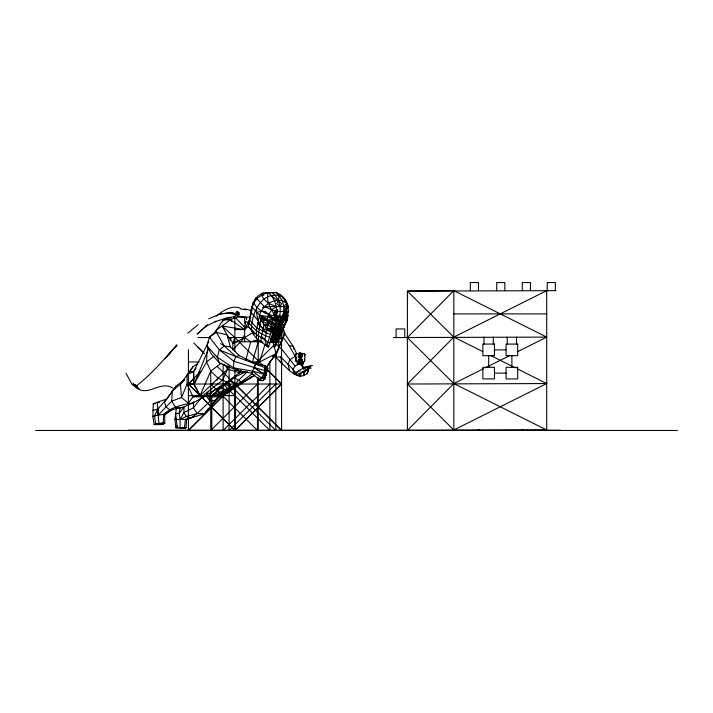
<?xml version="1.0" encoding="UTF-8"?>
<svg xmlns="http://www.w3.org/2000/svg" width="713" height="713" viewBox="0 0 713 713"><rect width="100%" height="100%" fill="white"/><g stroke="black" fill="none" stroke-linecap="round" stroke-linejoin="round"><path stroke-width="1.07" d="M275.592 342.926L276.715 342.454C283.747 326.483 299.175 302.856 275.895 292.446L262.634 293.159C249.612 298.72 251.359 314.727 248.24 326.331L244.657 329.593L234.853 329.593M281.243 317.098L283.801 314.495L284.032 309.923L286.171 311.251L286.653 312.918L286.198 314.415L282.713 318.88L280.779 318.978L281.1 319.879L279.443 321.741L276.386 321.536L270.156 319.54M295.387 354.619L296.572 353.621L295.387 354.619L295.77 361.206L299.059 362.962L301.349 362.962L304.638 361.206L305.012 354.619L303.836 353.621L305.012 354.619M172.956 408.594L164.774 415.055L164.774 423.397L161.922 424.591L154.133 424.591L152.876 416.383L153.242 403.736L166.699 399.004L176.049 386.125L184.275 379.779M286.109 318.506C284.719 328.782 278.498 338.265 274.149 347.436L279.763 329.825L277.767 327.294M276.065 327.098L277.188 328.533L280.423 324.094L285.699 319.451L286.733 303.31L282.348 296.599C262.027 289.202 251.172 313.141 251.555 329.896C253.668 338.63 262.322 342.115 268.373 347.436L273.979 329.825L271.501 326.67L263.364 324.335L263.516 319.682L262.348 316.216M274.781 322.989L274.149 333.194L272.749 333.14L272.767 332.427L275.343 333.577L275.94 333.194L276.546 327.615L275.61 333.14L276.109 332.427M304.638 361.206L304.594 358.853M254.55 375.591L250.04 378.291L211.779 395.644L203.82 396.838L193.08 402.907C182.804 404.324 171.352 407.168 163.58 414.387L163.33 422.925L158.063 424.591M232.723 349.513L232.91 343.015L227.055 334.834L222.135 326.073L230.299 319.718L235.299 317.641M275.485 311.18L264.461 306.697L255.869 297.722L252.188 307.223L259.514 315.351L275.129 324.094L277.188 328.533L278.738 321.715L277.936 317.445L276.296 314.495L277.669 309.923L275.066 311.251L273.935 314.415L275.851 318.88L277.758 318.978M272.749 333.14L274.184 333.14L273.507 332.721L273.195 336.242L270.592 341.866M193.678 401.615L193.41 407.791L197.198 413.54L204.64 413.798L216.859 398.317M281.225 317.142L281.1 319.879L278.738 321.715L276.974 318.39M237.251 312.749L235.745 312.677M176.307 408.531L174.979 419.315L175.763 427.729L186.031 427.8L186.663 419.458L188.446 418.139M264.683 317.401L267.313 319.451L267.544 316.492L271.644 309.888L276.252 306.492L288.533 306.697L281.706 317.793M276.163 324.379L275.343 333.577L272.455 332.935M177.332 425.67L177.145 427.755L175.692 413.326L179.159 413.406L183.981 406.954L183.901 412.595L180.104 419.458L180.131 427.8M299.897 361.126L300.155 360.742L299.389 360.787M267.045 321.599L268.792 322.757L272.589 323.239L275.004 325.297L272.384 330.208L266.974 328.595L267.883 323.72L266.947 320.832L269.291 319.798M276.555 326.278L275.931 328.64L270.931 326.67L271.778 321.643L263.516 319.682L260.646 319.682L259.514 315.351C262.42 305.788 272.108 298.738 282.232 300.681L286.733 303.31L283.899 306.492L284.086 311.501L282.482 316.073L280.77 316.59L281.787 317.686L281.1 319.879L278.587 321.536M202.884 395.644L222.634 380.136L227.616 369.111L227.928 365.822M219.916 395.679L204.64 413.798L185.344 419.494L184.462 427.827L179.623 427.729M277.598 318.8L275.129 324.094L280.423 324.094L281.323 318.658L287.963 315.351L287.437 319.682L282.072 328.978L276.439 328.978L275.762 330.333L272.963 328.978L269.764 329.272L267.99 330.181M277.705 319.424L277.972 317.08L280.521 318.248L281.787 317.686L279.754 315.235C281.483 307.009 278.792 297.713 272.072 292.446L270.04 292.678L272.072 292.446M268.765 346.197L266.858 345.841L271.288 331.955L267.33 328.978L260.646 319.682L258.302 335.787L258.632 340.279M272.633 292.678L275.895 292.446L278.997 295.69L278.409 300.681L276.751 303.649L280.075 306.492L281.688 303.649L271.35 295.69L268.24 292.446L261.591 295.182L256.912 298.569L253.775 303.141C258.445 310.752 266.635 314.513 275.147 316.073L277.188 328.533L280.797 321.536L288.81 311.269L287.695 311.376L286.269 314.451L282.482 316.073M276.965 336.117L274.238 338.203L270.307 338.203L271.421 339.263L272.981 339.263L274.238 338.203L275.12 334.477L277.072 331.777L277.856 326.67L280.049 325.993L281.751 324.335L284.558 319.682L287.437 319.682L279.968 334.896M299.255 360.172L300.351 360.439M299.915 356.741C301.563 355.974 299.398 355.038 300.458 355.93M231.306 317.784L223.133 320.057L216.752 329.709L216.387 332.347L224.301 346.001L235.994 356.616L265.236 367.748L267.562 369.459L266.305 370.617M287.482 312.793L287.695 311.376M281.822 318.916L282.152 316.679M282.713 318.88L284.032 309.923M282.651 320.333L280.797 321.536L278.738 321.715L278.979 320.11M251.012 315.128L251.333 313.096M251.653 311.055L253.213 301.813M279.514 335.787L279.211 337.641L277.009 341.081M299.478 363.3L296.189 361.206L295.806 354.619M259.291 379.61L258.676 379.236L258.382 380.35C263.65 378.451 264.434 371.553 265.405 366.74L265.022 365.573L255.807 363.648L239.274 355.6L230.397 346.981L227.055 334.834L216.387 332.347L209.417 337.089L206.868 345.921L211.324 353.862L219.337 362.872L235.7 369.86L251.591 373.264L259.835 379.851L263.204 380.599L265.379 377.756L263.632 373.986L254.122 367.498L233.819 361.233L219.337 349.905L209.417 337.089L214.488 332.668L216.752 329.709L222.135 326.073L244.657 329.593L250.682 317.16L234.853 317.16L234.853 351.785M180.131 407.649L179.159 413.406L180.104 419.458L186.663 419.458L193.856 416.793M266.858 345.841L264.835 339.851L266.831 330.208L267.33 328.978L273.605 328.978M278.738 321.715L277.981 319.879L278.373 317.686L277.25 316.073M301.715 356.741L302 355.814M301.884 356.117L301.554 356.741L301.751 356.037M278.373 317.686L280.913 316.59L279.443 321.741L277.428 318.978L267.544 316.492L259.514 315.351L256.35 330.707L256.564 338.443M264.986 312.793L265.254 311.376L261.27 311.269L256.662 312.428C256.84 320.387 260.958 327.16 266.19 332.846L270.485 334.459M282.339 321.599C277.794 327.891 278.943 336.803 272.624 341.866L270.423 341.946L272.018 341.072M268.24 292.446C265.726 300.289 270.334 307.74 274.14 314.308M262.607 321.902L260.922 320.529L261.867 316.287M275.851 318.88L277.669 309.923M276.733 318.916L277.188 316.679M274.55 346.197L275.637 345.841L276.047 343.889M301.688 356.037L301.751 355.555M281.341 332.231L280.975 333.889L278.373 337.249M265.022 368.657L265.236 367.748L267.027 371.482L265.486 373.755M264.657 376.892L266.207 374.619L264.487 371.5L264.942 369.548L266.733 372.596L264.773 370.555L254.122 367.507L251.591 373.264L251.912 372.534M279.255 334.459L281.02 332.846L282.072 328.978L280.057 331.955L275.637 345.841M272.384 330.208L271.493 332.721L272.384 330.208C266.332 331.385 260.548 328.176 257.669 322.891L259.808 324.335M252.304 306.991L251.012 312.401L258.106 320.529M208.356 347.195L207.037 352.534L194.07 384.022L200.103 395.644L227.616 369.111L239.488 372.801L244.488 371.74M300.458 361.553L301.091 361.536M304.594 354.619L304.549 356.215M263.498 379.485L263.204 380.599L258.382 380.35L260.129 378.728M264.773 370.555L266.207 374.619L265.913 375.733L254.122 367.507L255.807 363.648M267.856 368.345L265.191 366.099L264.781 366.473L265.022 365.573L267.856 368.345L267.562 369.459L265.405 366.74M254.069 333.934L248.24 326.331L249.327 322.258M245.887 359.833L250.682 341.777L258.249 339.575M271.573 336.162L275.557 336.09L279.362 332.231L282.999 321.296M230.397 346.981L224.301 346.001L219.337 349.905L217.305 357.266L219.337 362.872M282.464 322.811L280.316 329.442L275.53 332.721L276.225 330.208L281.02 326.928M254.354 340.707L260.833 340.707L258.222 341.777L252.455 361.954L259.594 361.954L275.824 353.773L284.915 333.96L283.311 328.042M282.749 327.918L280.726 327.918L279.888 330.707L281.35 330.707L282.749 327.918L281.279 325.288M157.252 411L157.831 409.075L157.306 402.444L159.418 402.444M273.284 356.785L275.28 356.963L276.368 353.728M265.111 343.907L259.594 361.954L258.07 364.673M300.841 355.056L301.198 354.388M279.015 330.297L281.02 332.846L284.505 324.78L280.352 324.78L280.993 322.757L281.287 323.72L279.665 324.165M299.433 354.602L299.906 354.486L299.594 354.896M279.362 332.231L280.726 327.918M282.874 328.167L283.311 337.57L275.28 356.963L280.69 356.972L293.088 369.263L295.334 372.275L295.396 373.576L299.478 376.33L300.316 376.348L301.278 373.523L299.21 373.594L300.316 376.348L303.578 375.591L307.125 373.701L308.649 369.503L305.69 370.092C311.118 368.443 303.765 380.394 309.032 368.282L311.207 368.122M272.624 341.866L272.981 339.263L277.357 334.976M208.446 348.541L207.037 352.534L206.547 361.954L194.07 384.022L193.606 371.633L208.784 341.465M232.875 343.167L234.862 337.57L222.135 326.073M250.682 317.16L248.694 322.579C253.792 329.78 261.297 334.549 269.594 337.249M278.952 333.319L277.945 335.983L274.416 339.771M275.53 332.721L275.824 331.661M222.349 321.982L223.133 320.057L230.299 319.718L244.657 329.593M197.448 363.701L193.045 366.598L180.478 384.209L181.476 397.551L188.339 403.112L193.045 396.838L200.103 395.644L210.736 371.027L221.422 363.202M301.875 355.947L302 355.76M254.122 367.498L255.495 364.379M277.82 329.094L280.057 331.955L283.302 328.595L285.013 322.891L285.316 324.335L281.751 324.335L278.257 331.099L280.138 331.099M269.764 329.272L270.931 326.67L275.004 325.297L276.181 325.743M239.274 355.6L235.994 356.616L233.819 361.233L233.525 367.792L235.7 369.86L238.481 369.895M301.59 354.896L301.947 354.584M278.123 339.851L279.897 336.179M298.524 354.673L298.595 355.056M278.997 295.69L282.232 300.681L283.899 306.492L286.341 309.888L284.086 311.501L276.439 311.501L276.252 306.492L268.418 303.31L263.667 298.934L261.591 295.182L262.634 293.159L265.958 293.275M208.16 392.168L205.656 395.644L227.091 381.99L239.488 372.801L240.941 370.092M287.963 315.351L285.699 319.451L285.432 318.533M215.281 332.329L216.752 329.709M300.458 356.874L298.747 359.762L302.134 359.762L300.458 356.874L300.458 359.762L300.405 357.07L300.298 358.612A3.69 3.512 -90 0 0 300.378 359.379L300.405 359.602M299.308 363.924L294.986 366.001L293.088 369.263L293.622 373.701L296.002 374.958M229.916 340.44L231.591 337.57M280.049 325.993L281.653 323.265M300.449 356.152L300.36 355.76M266.493 367.32L269.862 361.954L276.234 354.129L272.589 340.814M189.64 371.972L193.045 366.598M300.503 361.643L300.993 361.304M195.968 368.113L193.606 371.633L187.082 374.628L187.082 384.164L181.476 397.551L171.673 401.143L158.215 415.055L152.876 416.383M266.609 367.302L275.824 353.773L275.824 430.465L229.096 384.022M204.64 413.798L208.223 408.647M273.302 340.279L276.323 340.279L277.598 338.488M166.699 399.004L157.831 409.075L154.534 415.857L155.639 424.11L154.133 424.591M216.921 380.02L218.169 378.291L227.091 381.99L234.105 377.498L245.539 371.794M236.529 318.007L233.507 316.902L234.336 316.42L244.078 326.652L245.058 325.324L245.949 321.224L247.571 322.454M277.482 336.777L276.207 338.443L276.323 340.279M300.146 356.741L301.412 356.741L301.18 355.546L301.251 356.553L300.583 356.224M300.512 356.34L298.881 356.741L298.685 355.537L299.086 355.805M176.049 386.125L164.445 402.159L166.147 407.025L169.302 409.503L173.295 409.333L182.822 407.373L193.08 402.907M201.289 397.827L193.41 407.791L183.901 412.595L186.289 416.454L190.594 418.023L197.198 413.54L209.987 401.205L214.631 400.456L219.782 396.838L223.445 395.644L251.52 376.838M251.404 376.624L250.04 378.291L242.242 382.498M282.999 322.053L280.69 323.72M176.869 345.092C164.088 359.245 151.691 374.173 136.495 385.786L133.01 384.004L137.351 386.098L133.01 384.004M277.776 324.094L278.115 324.54L286.225 316.492M271.002 340.591L271.359 341.046L273.07 340.591L277.945 335.983L277.722 333.889L278.952 333.889M301.822 355.707L302.339 355.529M184.444 379.869L180.478 384.209L172.341 390.84L171.673 401.143L175.674 407.613L182.822 407.373M211.761 404.556L219.114 396.473M308.515 368.799L310.815 366.313L306.643 367.498L307.891 368.371M268.792 322.757L267.883 323.72L260.922 320.529M266.876 369.307L281.582 384.022L234.853 430.465L188.41 384.022L200.718 371.206M232.794 349.914L244.657 337.57L252.589 332.686L254.327 333.737M517.068 368.728L546.711 383.549L453.825 430.001L407.381 384.022L453.825 337.106L546.711 290.663L546.711 430.001L407.381 430.465L407.381 291.127L556.006 290.663M407.381 430.465L453.825 383.549L483.467 368.728M188.41 349.762L188.41 430.465L247.313 371.633M193.865 378.594L188.41 384.022L235.138 430.465L281.582 384.022L266.787 369.307M208.713 395.644L214.185 390.216L221.244 387.952L227.126 390.216L214.836 395.644M255.102 363.888L276.591 342.543M281.582 337.57L277.357 341.777L281.582 341.777M188.41 430.465L224.238 394.85M257.464 384.022L210.736 430.465L210.736 371.027L206.547 361.954L214.203 356.081M269.862 384.022L223.133 430.465L223.133 364.022M275.824 384.022L229.096 430.465L229.096 366.01M207.652 324.691L197.073 334.156L206.797 325.502L205.335 326.518L216.155 321.233L215.005 321.777L227.572 317.606L233.917 316.902M262.019 376.999L262.473 376.571L265.084 378.87L261.716 378.122L252.509 371.188L233.525 367.792L217.305 357.266L206.868 345.921M264.951 375.778L266.207 374.619M231.244 313.577L231.342 313.123M227.091 381.99L211.779 395.644L209.007 396.838L209.987 401.205L206.378 396.187M272.518 356.589L275.824 353.773M187.76 333.212L198.116 324.682M266.831 330.208L271.288 331.955L273.979 329.825M234.336 316.42L235.646 315.413L246.546 317.793L246.582 319.576M222.768 393.015L217.893 395.644L241.11 381.99L252.616 373.46M216.226 316.144C222.919 310.832 231.716 304.487 240.575 308.337M223.445 395.644L230.611 390.457M234.185 387.872L236.876 385.929M300.841 354.896L300.592 354.334L300.726 355.279M279.193 337.57L283.311 337.57L289.193 345.6L295.093 356.313L289.959 359.682L288.097 364.45L289.469 370.671L293.622 373.701L304.398 367.427L312.508 365.404M279.754 315.235L277.66 316.59L277.428 318.978L277.972 317.08L277.981 319.879M220.673 395.644L255.004 374.886M299.326 359.53C299.968 358.095 300.057 360.074 300.316 357.828M276.439 328.978L277.375 329.272L278.257 331.099M224.711 391.963L236.404 385.653M238.347 384.601L240.299 383.549M297.882 372.231L295.396 373.576L296.742 374.931L300.316 376.348M303.292 369.307L309.424 366.001M222.714 384.779L229.844 380.956L236.368 384.779M155.113 424.591L158.883 423.397L158.215 415.055L163.58 414.387L173.295 409.333M300.414 353.033L297.838 353.693L299.986 353.033L302.562 353.693L299.986 353.033M232.884 343.604L244.657 337.57L250.682 341.777M485.446 367.739L509.947 355.493M517.691 351.625L546.711 337.106L453.825 290.663L407.381 291.127L453.825 337.106L482.853 351.625M477.264 430.465L479.198 429.493M299.478 359.45L300.289 359.397M255.334 310.975L257.161 310.119M262.634 307.553L264.461 306.697L276.252 306.492L274.585 300.681L271.35 295.69M272.981 339.263L277.803 337.641M218.445 387.498L225.549 384.45L231.743 387.498M208.713 318.854L220.228 313.943L230.165 312.811L220.228 313.943M242.607 338.399L244.657 337.57L243.293 335.876M273.908 339.263L275.655 338.586M300.922 362.962L304.103 361.892M271.421 339.263L274.238 338.203M276.448 337.641L273.819 338.63L276.056 341.474M265.869 293.159L266.956 292.829M197.198 413.54L186.289 416.454L180.104 419.458L174.979 419.315M297.437 374.753L296.742 374.931L309.032 368.282L306.643 367.498M272.589 323.239L273.489 323.025L271.778 321.643M158.883 423.397L164.774 423.397L163.33 422.925L155.639 424.11L163.429 424.11M307.713 366.928L304.398 367.427L300.111 364.334L301.688 365.181L302.873 368.247M273.952 292.651L275.895 292.446L280.806 295.182L284.612 298.934L286.002 302.33L284.933 300.824M302.071 355.537L302.553 355.662M304.255 353.621L302.143 353.693M272.562 336.964L275.869 336.358L275.12 334.477L273.034 334.21M301.519 361.028L300.405 360.716L301.537 361.028M284.291 311.314L286.171 311.251L285.539 315.583L283.186 315.663M284.282 312.998L286.653 312.918M283.801 314.495L286.198 314.415M283.997 317.347L281.136 317.445M185.344 419.494L186.61 419.458M298.266 353.693L296.145 353.621M200.103 395.644L193.606 384.066L187.082 384.164L193.045 396.838L203.82 396.838M272.803 322.178L269.38 320.921L268.15 324.78L263.997 324.78L261.092 337.641L261.101 341.946L263.115 341.946M407.381 384.022L546.711 383.549M153.767 410.367L152.939 410.367L157.831 409.075L158.277 415.055M453.825 313.889L546.711 313.889M265.254 311.376L272.999 318.114L274.612 318.114M283.257 320.529L286.073 320.529L284.986 318.782M268.489 323.72L267.883 323.72L275.004 325.297M279.095 328.595L283.302 328.595M280.316 329.442L282.749 329.442M281.787 330.208L276.225 330.208M276.065 335.983L277.945 335.983L275.797 335.6M546.711 337.106L393.451 337.57M197.982 337.57L210.264 337.57M228.16 337.57L244.657 337.57M234.853 341.777L261.448 341.777M271.778 341.777L276.421 341.777M270.423 341.946L276.457 341.946M494.465 349.878L506.078 349.878M300.155 354.334L301.528 354.388M274.122 355.707L275.771 355.707M299.264 356.553L299.665 356.553M298.382 357.124L298.364 355.546M301.483 358.862L300.717 359.12L301.385 358.862M301.43 359.049L300.966 359.12M301.162 359.299L300.619 359.548M301.376 359.299L300.913 359.299M300.815 359.405L301.546 359.432M298.301 359.922L302.472 359.922L302.472 361.892L298.301 361.892L298.301 359.922L298.373 361.892M301.929 360.145L300.636 360.377M299.968 360.377L299.308 360.127M298.301 360.511L302.401 360.511M298.301 361.206L302.401 361.206M188.41 361.954L199.025 361.954M188.41 371.633L193.606 371.633L193.606 384.066M494.465 373.104L506.078 373.104M188.41 384.022L281.582 384.022M188.41 395.644L235.138 395.644M209.007 396.838L219.782 396.838M153.242 403.736L155.354 403.736M158.215 415.055L157.831 409.075L158.224 415.046L158.83 415.055M175.763 427.729L186.031 427.8L184.934 427.755M128.26 430.233L560.703 430.233M35.65 430.465L677.35 430.465M182.564 427.729L186.031 427.8M276.929 311.314L275.066 311.251L274.193 315.583L276.51 315.663M273.997 312.918L276.341 312.998M273.935 314.415L276.296 314.495M275.102 317.347L277.936 317.445M261.591 295.182L263.757 295.298M232.251 313.658L239.301 314.281L231.128 313.631L230.976 313.069L238.614 314.023L230.976 313.069M232.884 312.606L230.789 312.401L230.905 312.936M240.504 308.889L246.074 309.754M244.372 308.907L251.368 310.476M289.193 345.6L293.159 346.313L296.67 353.746M244.078 326.652L245.869 326.991M237.857 316.1L246.546 317.793M241.662 316.456L246.609 317.437M270.04 320.912L267.161 320.333L263.507 316.777M275.984 316.242L279.514 316.973M265.548 320.146L263.516 319.682L261.502 318.158M232.09 313.283L234.319 313.809M252.509 371.188L263.632 373.986M269.808 342.926L267.936 342.454L261.332 336.179M300.093 361.224L299.906 360.716M172.822 388.068C159.605 379.824 147.439 398.514 134.998 386.526L139.08 388.638L132.27 384.708L125.996 373.389M300.387 354.334L300.244 355.056L300.2 354.334M265.165 327.927L266.974 328.595M219.337 349.905L235.994 356.616M266.19 332.846L256.725 327.918L249.318 319.789M490.597 355.493L515.089 367.739M546.711 430.001L453.825 383.549L407.381 337.57L453.825 290.663L453.825 430.001M521.773 429.493L523.707 430.465M134.285 384.619L136.744 385.885M135.96 385.412L137.582 386.286M163.58 414.387L164.774 415.055M299.594 355.546L299.816 356.741M278.115 324.54L276.386 321.536L267.544 316.492L267.313 319.451M264.835 339.851L256.038 334.263L248.24 326.331M263.552 377.935L265.084 378.87M274.612 337.695L277.241 339.317M241.11 381.99L234.105 377.498L211.779 395.644L211.779 430.465M220.62 343.604L224.301 346.001M265.138 323.943L267.669 325.993M251.555 329.896L253.062 331.144M289.469 370.671L275.28 356.963M210.736 371.027L218.169 378.291M294.086 373.077L295.36 374.325M234.853 337.57L262.892 365.439M197.759 346.866L203.205 352.284M281.582 331.59L281.582 430.465L217.162 366.322M223.133 384.022L269.862 430.465L269.862 361.954M210.736 384.022L257.464 430.465L257.464 377.525M237.447 386.33L281.582 430.465M193.802 342.962L204.578 353.746M272.999 318.114L276.386 321.536M279.131 346.741L282.972 350.653L294.986 366.001M301.813 354.53L301.59 355.056M231.663 321.42L230.299 319.914M263.222 375.038L265.379 377.756M275.423 318.114L275.851 318.658M275.271 329.709L275.762 330.333M269.042 329.094L271.288 331.955M274.541 337.641L277.179 341.001M271.911 337.739L272.321 338.265M279.648 360.84L282.232 364.272L280.69 356.972M273.721 340.181L278.899 347.124L278.382 338.63M280.806 295.182L283.319 298.569M284.915 333.96L293.159 346.313L293.916 349.192M265.102 368.55L267.027 371.482M224.809 364.637L227.616 369.111M286.501 303.203L288.533 306.697M279.87 328.087L281.35 330.707M295.093 356.313L296.145 358.211M237.928 369.949L239.488 372.801M302.401 355.849L302.071 356.741L302.66 356.741L302.597 356.099M280.138 319.718L280.797 321.536M268.81 314.451L269.461 316.34M279.763 329.825L280.057 331.955M299.014 355.689L299.086 356.741M299.603 355.823L299.612 356.553M555.356 290.663L555.356 282.535L547.227 282.535L547.227 290.663M530.445 290.663L530.445 282.535L522.317 282.535L522.317 290.663M516.524 337.106L516.524 344.076M511.881 355.689L511.881 367.302M507.237 337.106L507.237 344.076M504.849 290.663L504.849 282.535L496.72 282.535L496.72 290.663M493.307 337.106L493.307 344.076M488.663 355.689L488.663 367.302M484.011 337.106L484.011 344.076M478.441 290.663L478.441 282.535L470.313 282.535L470.313 290.663M404.734 337.57L404.734 328.934L396.098 328.934L396.098 337.57M302.784 363.3L302.784 364.165M301.332 354.334L301.341 355.056M298.524 354.504L298.64 355.056M298.382 355.93L298.435 357.124M297.758 363.3L297.758 364.165M258.222 341.777L258.222 365.216M258.222 377.382L258.222 430.465M244.657 317.16L244.657 323.381M244.657 325.449L244.657 341.777M235.138 387.186L235.138 430.465M234.853 368.461L234.853 430.465M305.021 371.473L303.578 375.591L303.578 372.284L302.134 372.017L305.021 371.473M176.833 345.154L164.935 358.728L176.833 345.154M239.149 312.954L236.93 311.385L239.149 312.954M494.465 344.076L482.853 344.076L482.853 355.689L494.465 355.689L494.465 344.076M517.691 344.076L506.078 344.076L506.078 355.689L517.691 355.689L517.691 344.076M299.968 354.334L299.415 354.334L299.478 355.056L300.066 355.056L300.013 354.388M303.346 363.3L297.196 363.3L297.196 364.165L303.346 364.165L303.346 363.3M494.465 367.302L482.853 367.302L482.853 378.906L494.465 378.906L494.465 367.302M517.691 367.302L506.078 367.302L506.078 378.906L517.691 378.906L517.691 367.302M299.95 370.912L298.551 370.555L299.95 370.912M265.94 375.742L264.131 372.667L265.913 375.733"/></g></svg>
